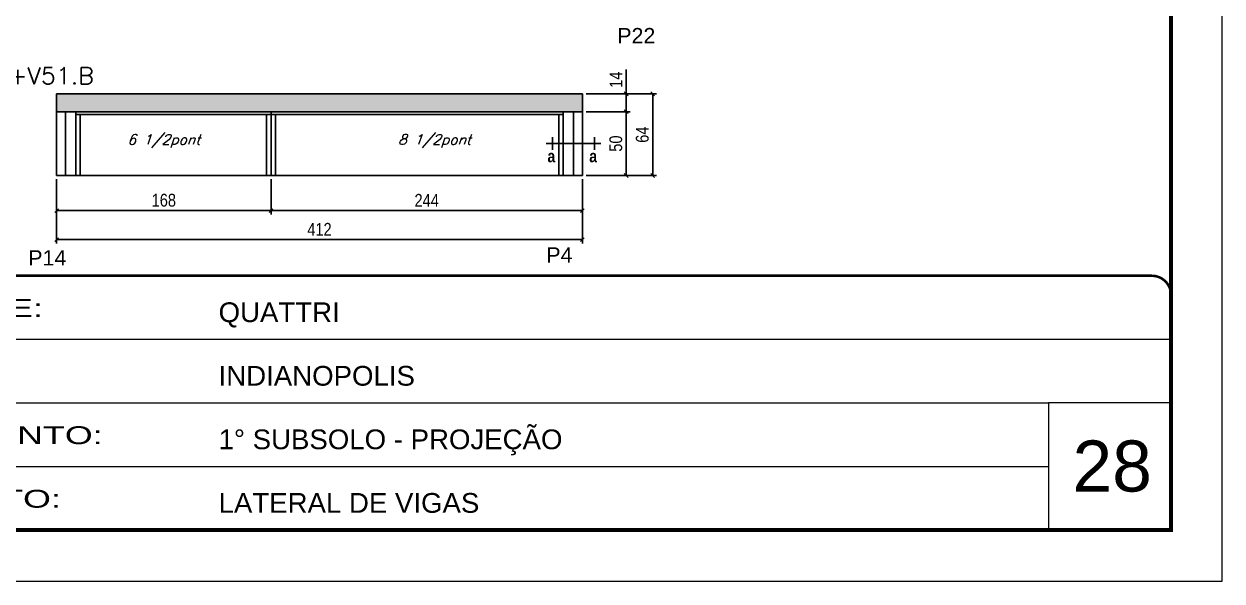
# Model space of a CAD drawing. Header units: millimetres. Extents: x 2921 to 9246, y 316 to 11751.
# Drawn here: x 8222 to 9161, y 2613 to 3050 of the extents above; entities that cross this region are included whole.
import ezdxf

# ---------------------------------------------------------------- set-up
doc = ezdxf.new("R2010")
doc.units = ezdxf.units.MM
doc.linetypes.add('CONTINUO', pattern=[0])
doc.linetypes.add('DASHED', pattern=[0.75, 0.5, -0.25])
for name, color, linetype in [('1', 3, 'Continuous'), ('5', 5, 'Continuous'), ('COTA', 241, 'Continuous'), ('detalhes', 4, 'Continuous'), ('NOMENCLATURA', 7, 'Continuous'), ('Painéis', 200, 'Continuous'), ('SARR_2.2x7', 40, 'Continuous'), ('SARR_3.5x7', 81, 'Continuous'), ('texto', 7, 'Continuous')]:
    doc.layers.add(name, color=color, linetype=linetype)
for name, color, linetype, lineweight in [('CARIMBO', 255, 'Continuous', 9), ('Folhas', 255, 'Continuous', 9), ('SARRAFO DE PRESSAO', 251, 'DASHED', 9), ('Texto Seção', 7, 'Continuous', 15)]:
    doc.layers.add(name, color=color, linetype=linetype, lineweight=lineweight)
doc.styles.add('arial', font='arial.ttf')
doc.styles.add('COTA TECNICA', font='techl___.ttf', dxfattribs={"height": 10})
doc.styles.add('REGUA-120', font='ROMANS.shx', dxfattribs={"height": 15})
doc.styles.add('Romans', font='romans.shx')
doc.styles.get("Standard").update_dxf_attribs({"font": 'arial.ttf'})
doc.styles.add('TECNICA', font='techb___.ttf', dxfattribs={"height": 10})
doc.styles.add('Tecnologia', font='')
doc.styles.get('Tecnologia').set_extended_font_data('Forgotten Futurist')
doc.dimstyles.new('PAINEL', dxfattribs={"dimtxt": 10, "dimasz": 3, "dimexe": 3, "dimexo": 3, "dimgap": 3, "dimtad": 1, "dimdec": 1, "dimzin": 12, "dimdsep": 46, "dimtxsty": 'COTA TECNICA', "dimblk1": 'OBLIQUE', "dimblk2": 'OBLIQUE', "dimsah": 1, "dimcen": 0.9, "dimclrd": 4, "dimclre": 4, "dimclrt": 240, "dimadec": 1, "dimazin": 3, "dimtfac": 1, "dimtdec": 1, "dimtmove": 0, "dimatfit": 3, "dimfxl": 1, "dimtolj": 1, "dimtzin": 12, "dimarcsym": 0})

# ---------------------------------------------------------------- blocks, each defined once
blk = doc.blocks.new('9999999999')
at = {"color": 30, "linetype": 'CONTINUO'}
for p, q in [((98564.56, 34379.64), (99583.98, 34379.64)), ((98564.56, 34329.83), (99487.98, 34329.83)), ((99583.98, 34329.83), (99487.98, 34329.83)), ((99487.98, 34329.83), (99487.98, 34230.21)), ((98564.56, 34280.02), (99487.98, 34280.02))]:
    blk.add_line(p, q, dxfattribs=at)
at = {"color": 30, "linetype": 'CONTINUO', "const_width": 2}
blk.add_lwpolyline([(99583.98, 34230.21), (99583.98, 34414.45, 0.414214), (99568.98, 34429.45), (98228.98, 34429.45, 0.414214), (98213.98, 34414.45), (98213.98, 34245.21, 0.414214), (98228.98, 34230.21), (99583.98, 34230.21)], format="xyb", dxfattribs=at)
at = {"layer": 'Folhas'}
blk.add_lwpolyline([(98138.98, 34190.21), (99623.98, 34190.21), (99623.98, 35240.21), (98138.98, 35240.21)], close=True, dxfattribs=at)
at = {"layer": 'Folhas', "color": 30, "const_width": 3}
blk.add_lwpolyline([(98213.98, 34230.21), (99583.98, 34230.21), (99583.98, 35200.21), (98213.98, 35200.21)], close=True, dxfattribs=at)
at = {"color": 7, "linetype": 'Continuous', "ltscale": 5, "style": 'arial'}
for s, height, p in [('QUATTRI', 15.483, (98837.68, 34393.13)), ('INDIANOPOLIS', 15.4829, (98837.68, 34343.32)), ('1° SUBSOLO - PROJEÇÃO', 15.4829, (98837.68, 34293.51)), ('LATERAL DE VIGAS', 15.4829, (98837.68, 34243.7))]:
    blk.add_text(s, height=height, dxfattribs=at).set_placement(p)
at = {"layer": 'Folhas', "color": 7, "style": 'Tecnologia', "width": 1.5}
for s, p in [('CLIENTE:', (98573.65, 34397.17)), ('PAVIMENTO:', (98573.65, 34297.5)), ('PROJETO:', (98573.65, 34247.69))]:
    blk.add_text(s, height=14, dxfattribs=at).set_placement(p)
blk = doc.blocks.new('_Oblique')
at = {"layer": '1', "color": 0, "lineweight": -2}
blk.add_line((-0.5, -0.5), (0.5, 0.5), dxfattribs=at)
blk = doc.blocks.new('*D465')
at = {"layer": 'Defpoints', "color": 0, "transparency": 16777216}
for p in [(8247.9, 2930.9), (8415.9, 2930.9), (8415.9, 2903.35)]:
    blk.add_point(p, dxfattribs=at)
at = {"layer": 'Painéis', "color": 4, "lineweight": -2, "transparency": 16777216}
for p, q in [((8247.9, 2927.9), (8247.9, 2900.35)), ((8415.9, 2927.9), (8415.9, 2900.35)), ((8247.9, 2903.35), (8415.9, 2903.35))]:
    blk.add_line(p, q, dxfattribs=at)
at = {"layer": 'Painéis', "color": 4, "lineweight": -2, "transparency": 16777216, "xscale": 3, "yscale": 3, "zscale": 3, "rotation": 180}
blk.add_blockref('_Oblique', (8247.9, 2903.35), dxfattribs=at)
at = {"layer": 'Painéis', "color": 4, "lineweight": -2, "transparency": 16777216, "xscale": 3, "yscale": 3, "zscale": 3}
blk.add_blockref('_Oblique', (8415.9, 2903.35), dxfattribs=at)
at = {"layer": 'Painéis', "color": 240, "lineweight": 5, "transparency": 16777216, "insert": (8331.9, 2911.48), "char_height": 10, "attachment_point": 5, "style": 'COTA TECNICA'}
blk.add_mtext('\\A1;168', dxfattribs=at)
blk = doc.blocks.new('*D1009')
at = {"layer": 'Defpoints', "color": 0, "transparency": 16777216}
for p in [(8415.9, 2930.9), (8659.9, 2930.9), (8415.9, 2903.35)]:
    blk.add_point(p, dxfattribs=at)
at = {"layer": 'Painéis', "color": 4, "lineweight": -2, "transparency": 16777216}
for p, q in [((8415.9, 2927.9), (8415.9, 2900.35)), ((8659.9, 2927.9), (8659.9, 2900.35)), ((8659.9, 2903.35), (8415.9, 2903.35))]:
    blk.add_line(p, q, dxfattribs=at)
at = {"layer": 'Painéis', "color": 4, "lineweight": -2, "transparency": 16777216, "xscale": 3, "yscale": 3, "zscale": 3, "rotation": 180}
blk.add_blockref('_Oblique', (8415.9, 2903.35), dxfattribs=at)
at = {"layer": 'Painéis', "color": 4, "lineweight": -2, "transparency": 16777216, "xscale": 3, "yscale": 3, "zscale": 3}
blk.add_blockref('_Oblique', (8659.9, 2903.35), dxfattribs=at)
at = {"layer": 'Painéis', "color": 240, "lineweight": 5, "transparency": 16777216, "insert": (8537.9, 2911.43), "char_height": 10, "attachment_point": 5, "style": 'COTA TECNICA'}
blk.add_mtext('\\A1;244', dxfattribs=at)
blk = doc.blocks.new('*D1010')
at = {"layer": 'Defpoints', "color": 0, "transparency": 16777216}
for p in [(8247.9, 2930.9), (8659.9, 2930.9), (8247.9, 2880.66)]:
    blk.add_point(p, dxfattribs=at)
at = {"layer": 'Painéis', "color": 4, "lineweight": -2, "transparency": 16777216}
for p, q in [((8247.9, 2927.9), (8247.9, 2877.66)), ((8659.9, 2927.9), (8659.9, 2877.66)), ((8659.9, 2880.66), (8247.9, 2880.66))]:
    blk.add_line(p, q, dxfattribs=at)
at = {"layer": 'Painéis', "color": 4, "lineweight": -2, "transparency": 16777216, "xscale": 3, "yscale": 3, "zscale": 3, "rotation": 180}
blk.add_blockref('_Oblique', (8247.9, 2880.66), dxfattribs=at)
at = {"layer": 'Painéis', "color": 4, "lineweight": -2, "transparency": 16777216, "xscale": 3, "yscale": 3, "zscale": 3}
blk.add_blockref('_Oblique', (8659.9, 2880.66), dxfattribs=at)
at = {"layer": 'Painéis', "color": 240, "lineweight": 5, "transparency": 16777216, "insert": (8453.9, 2888.73), "char_height": 10, "attachment_point": 5, "style": 'COTA TECNICA'}
blk.add_mtext('\\A1;412', dxfattribs=at)
blk = doc.blocks.new('*D535')
at = {"layer": 'Defpoints', "color": 0, "transparency": 16777216}
for p in [(8659.9, 2994.9), (8714.99, 2994.9), (8659.9, 2930.9)]:
    blk.add_point(p, dxfattribs=at)
at = {"layer": 'Painéis', "color": 4, "lineweight": -2, "transparency": 16777216}
for p, q in [((8662.9, 2994.9), (8717.99, 2994.9)), ((8714.99, 2930.9), (8714.99, 2994.9)), ((8662.9, 2930.9), (8717.99, 2930.9))]:
    blk.add_line(p, q, dxfattribs=at)
at = {"layer": 'Painéis', "color": 4, "lineweight": -2, "transparency": 16777216, "xscale": 3, "yscale": 3, "zscale": 3}
for p, rotation in [((8714.99, 2994.9), 90), ((8714.99, 2930.9), 270)]:
    blk.add_blockref('_Oblique', p, dxfattribs=dict(at, rotation=rotation))
at = {"layer": 'Painéis', "color": 240, "lineweight": 5, "transparency": 16777216, "insert": (8706.89, 2962.9), "char_height": 10, "attachment_point": 5, "rotation": 90, "style": 'COTA TECNICA'}
blk.add_mtext('\\A1;64', dxfattribs=at)
blk = doc.blocks.new('*D536')
at = {"layer": 'Defpoints', "color": 0, "transparency": 16777216}
for p in [(8659.9, 2980.9), (8694.22, 2980.9), (8659.9, 2930.9)]:
    blk.add_point(p, dxfattribs=at)
at = {"layer": 'Painéis', "color": 4, "lineweight": -2, "transparency": 16777216}
for p, q in [((8662.9, 2980.9), (8697.22, 2980.9)), ((8694.22, 2930.9), (8694.22, 2980.9)), ((8662.9, 2930.9), (8697.22, 2930.9))]:
    blk.add_line(p, q, dxfattribs=at)
at = {"layer": 'Painéis', "color": 4, "lineweight": -2, "transparency": 16777216, "xscale": 3, "yscale": 3, "zscale": 3}
for p, rotation in [((8694.22, 2980.9), 90), ((8694.22, 2930.9), 270)]:
    blk.add_blockref('_Oblique', p, dxfattribs=dict(at, rotation=rotation))
at = {"layer": 'Painéis', "color": 240, "lineweight": 5, "transparency": 16777216, "insert": (8686.11, 2955.9), "char_height": 10, "attachment_point": 5, "rotation": 90, "style": 'COTA TECNICA'}
blk.add_mtext('\\A1;50', dxfattribs=at)
blk = doc.blocks.new('*D537')
at = {"layer": 'Defpoints', "color": 0, "transparency": 16777216}
for p in [(8659.9, 2994.9), (8694.22, 2994.9), (8659.9, 2980.9)]:
    blk.add_point(p, dxfattribs=at)
at = {"layer": 'Painéis', "color": 4, "lineweight": -2, "transparency": 16777216}
for p, q in [((8694.22, 2994.9), (8694.22, 3014.02)), ((8662.9, 2994.9), (8697.22, 2994.9)), ((8694.22, 2980.9), (8694.22, 2994.9)), ((8662.9, 2980.9), (8697.22, 2980.9))]:
    blk.add_line(p, q, dxfattribs=at)
at = {"layer": 'Painéis', "color": 4, "lineweight": -2, "transparency": 16777216, "xscale": 3, "yscale": 3, "zscale": 3}
for p, rotation in [((8694.22, 2994.9), 90), ((8694.22, 2980.9), 270)]:
    blk.add_blockref('_Oblique', p, dxfattribs=dict(at, rotation=rotation))
at = {"layer": 'Painéis', "color": 240, "lineweight": 5, "transparency": 16777216, "insert": (8686.15, 3005.96), "char_height": 10, "attachment_point": 5, "rotation": 90, "style": 'COTA TECNICA'}
blk.add_mtext('\\A1;14', dxfattribs=at)

msp = doc.modelspace()

# ---------------------------------------------------------------- hatches: boundary and pattern name
at = {"layer": 'COTA', "linetype": 'ByBlock'}
h = msp.add_hatch(dxfattribs=at)
h.set_pattern_fill('AR-CONC', color=256, scale=0.03)
h.set_pattern_definition([(50, (6549.6, -13560.9283), (5.4655401, -0.4781726), [0.5715, -6.2865]), (355, (6549.6, -13560.9283), (-1.0573026, 5.7317054), [0.4572, -5.0292175]), (100.451445, (6550.0553, -13560.968), (4.4082374, 5.2535326), [0.4857003, -5.3427073]), (46.1842, (6549.6, -13559.404), (8.1323712, -1.2612698), [0.85725, -9.42975]), (96.63556, (6550.2775, -13559.5094), (7.122124, 7.4227837), [0.7285507, -8.0140682]), (351.18415, (6549.6, -13559.404), (7.122124, 7.4227837), [0.685799, -7.543792]), (21, (6550.362, -13559.7853), (4.5484317, -3.067956), [0.5715, -6.2865]), (326, (6550.362, -13559.7853), (1.8540609, 5.525639), [0.4572, -5.0292]), (71.451445, (6550.741, -13560.041), (6.4024926, 2.457683), [0.4857003, -5.3426981]), (37.5, (6549.5998, -13560.9283), (0.0926581, 2.53665117), [0, -4.96824, 0, -5.1054, 0, -5.04825]), (7.5, (6549.5998, -13560.9283), (2.00458988, 3.00541724), [0, -2.91084, 0, -4.85394, 0, -1.92405]), (327.5, (6547.9006, -13560.9283), (4.06771786, -0.17186232), [0, -1.905, 0, -5.9436, 0, -7.8867]), (317.5, (6547.1386, -13560.9283), (4.44387544, 0.7627947), [0, -2.4765, 0, -3.94716, 0, -5.6007])])
h.paths.add_polyline_path([(8247.9, 2980.9), (8247.9, 2994.9), (8659.9, 2994.9), (8659.9, 2980.9)])

# ---------------------------------------------------------------- linework, layer by layer
for p, q in [((8659.9, 2994.9), (8247.9, 2994.9)), ((8247.9, 2980.9), (8247.9, 2994.9)), ((8659.9, 2980.9), (8659.9, 2994.9))]:
    msp.add_line(p, q, dxfattribs=at)
at = {"layer": 'NOMENCLATURA', "linetype": 'Continuous'}
for p, q in [((8636.52, 2960.88), (8636.52, 2950.92)), ((8669.29, 2960.88), (8669.29, 2950.92)), ((8674.29, 2955.9), (8631.52, 2955.9))]:
    msp.add_line(p, q, dxfattribs=at)
at = {"layer": 'Painéis', "linetype": 'ByBlock'}
for p, q in [((8659.9, 2980.9), (8247.9, 2980.9)), ((8415.9, 2930.9), (8415.9, 2980.9)), ((8659.9, 2930.9), (8659.9, 2980.9)), ((8659.9, 2930.9), (8247.9, 2930.9))]:
    msp.add_line(p, q, dxfattribs=at)
at = {"layer": 'Painéis'}
msp.add_line((8247.9, 2930.9), (8247.9, 2980.9), dxfattribs=at)
at = {"layer": 'SARR_2.2x7', "linetype": 'Continuous'}
for p, q in [((8254.9, 2930.9), (8254.9, 2980.9)), ((8415.9, 2978.7), (8262.9, 2978.7)), ((8644.9, 2978.7), (8415.9, 2978.7)), ((8652.9, 2930.9), (8652.9, 2980.9))]:
    msp.add_line(p, q, dxfattribs=at)
at = {"layer": 'SARR_3.5x7'}
for p, q in [((8262.9, 2980.9), (8262.9, 2930.9)), ((8266.4, 2978.7), (8266.4, 2930.9)), ((8412.4, 2978.7), (8412.4, 2930.9)), ((8415.9, 2978.7), (8415.9, 2930.9)), ((8419.4, 2978.7), (8419.4, 2930.9)), ((8641.4, 2978.7), (8641.4, 2930.9)), ((8644.9, 2980.9), (8644.9, 2930.9))]:
    msp.add_line(p, q, dxfattribs=at)

# ---------------------------------------------------------------- block references
at = {"layer": 'SARRAFO DE PRESSAO', "color": 6, "linetype": 'ByBlock'}
msp.add_blockref('9999999999', (-90462.85, -31577.13), dxfattribs=at)

# ---------------------------------------------------------------- texts
at = {"layer": '5', "linetype": 'Continuous'}
for s, rotation, p in [('P22', 359.99996, (8687.24, 3034.5)), ('P4', 0.00004, (8631.67, 2862.65)), ('P14', 0.00004, (8225.68, 2860.37))]:
    msp.add_text(s, height=12, rotation=rotation, dxfattribs=at).set_placement(p)
at = {"layer": 'CARIMBO', "style": 'arial'}
msp.add_text('28', height=40, dxfattribs=at).set_placement((9043.99, 2683.22))
at = {"layer": 'detalhes', "style": 'TECNICA'}
for p in [(8632.51, 2941.24), (8665.29, 2941.24)]:
    msp.add_text('a', height=9.6, dxfattribs=at).set_placement(p)
at = {"layer": 'texto', "color": 2, "char_height": 8, "attachment_point": 5, "style": 'Romans'}
for s, insert in [('{\\Q19;\\C256;6 1/2pont}', (8331.88, 2957.82)), ('{\\Q19;\\C256;8 1/2pont}', (8543.99, 2957.82))]:
    msp.add_mtext(s, dxfattribs=dict(at, insert=insert))
at = {"layer": 'Texto Seção', "style": 'REGUA-120', "width": 1.05}
msp.add_text('CONT. V50+V51.B', height=13, dxfattribs=at).set_placement((8113.35, 3002.59))

# ---------------------------------------------------------------- dimensions: what is measured, and where the dimension line sits
at = {"layer": 'Painéis', "lineweight": 5}
for base, p1, p2, angle, picture, middle in [((8694.22, 2994.9), (8659.9, 2980.9), (8659.9, 2994.9), 90, '*D537', (8686.15, 3005.96)), ((8714.99, 2994.9), (8659.9, 2930.9), (8659.9, 2994.9), 90, '*D535', (8706.89, 2962.9)), ((8694.22, 2980.9), (8659.9, 2930.9), (8659.9, 2980.9), 90, '*D536', (8686.11, 2955.9)), ((8247.9, 2880.66), (8659.9, 2930.9), (8247.9, 2930.9), 180, '*D1010', (8453.9, 2888.73)), ((8415.9, 2903.35), (8659.9, 2930.9), (8415.9, 2930.9), 180, '*D1009', (8537.9, 2911.43))]:
    dim = msp.add_linear_dim(base=base, p1=p1, p2=p2, angle=angle, dimstyle='PAINEL', dxfattribs=at)
    dim.commit()
    dim.dimension.update_dxf_attribs({"geometry": picture, "text_midpoint": middle})
dim = msp.add_linear_dim(base=(8415.9, 2903.35), p1=(8247.9, 2930.9), p2=(8415.9, 2930.9), dimstyle='PAINEL', dxfattribs=at)
dim.commit()
dim.dimension.update_dxf_attribs({"geometry": '*D465', "text_midpoint": (8331.9, 2911.48)})

doc.saveas('drawing.dxf')
